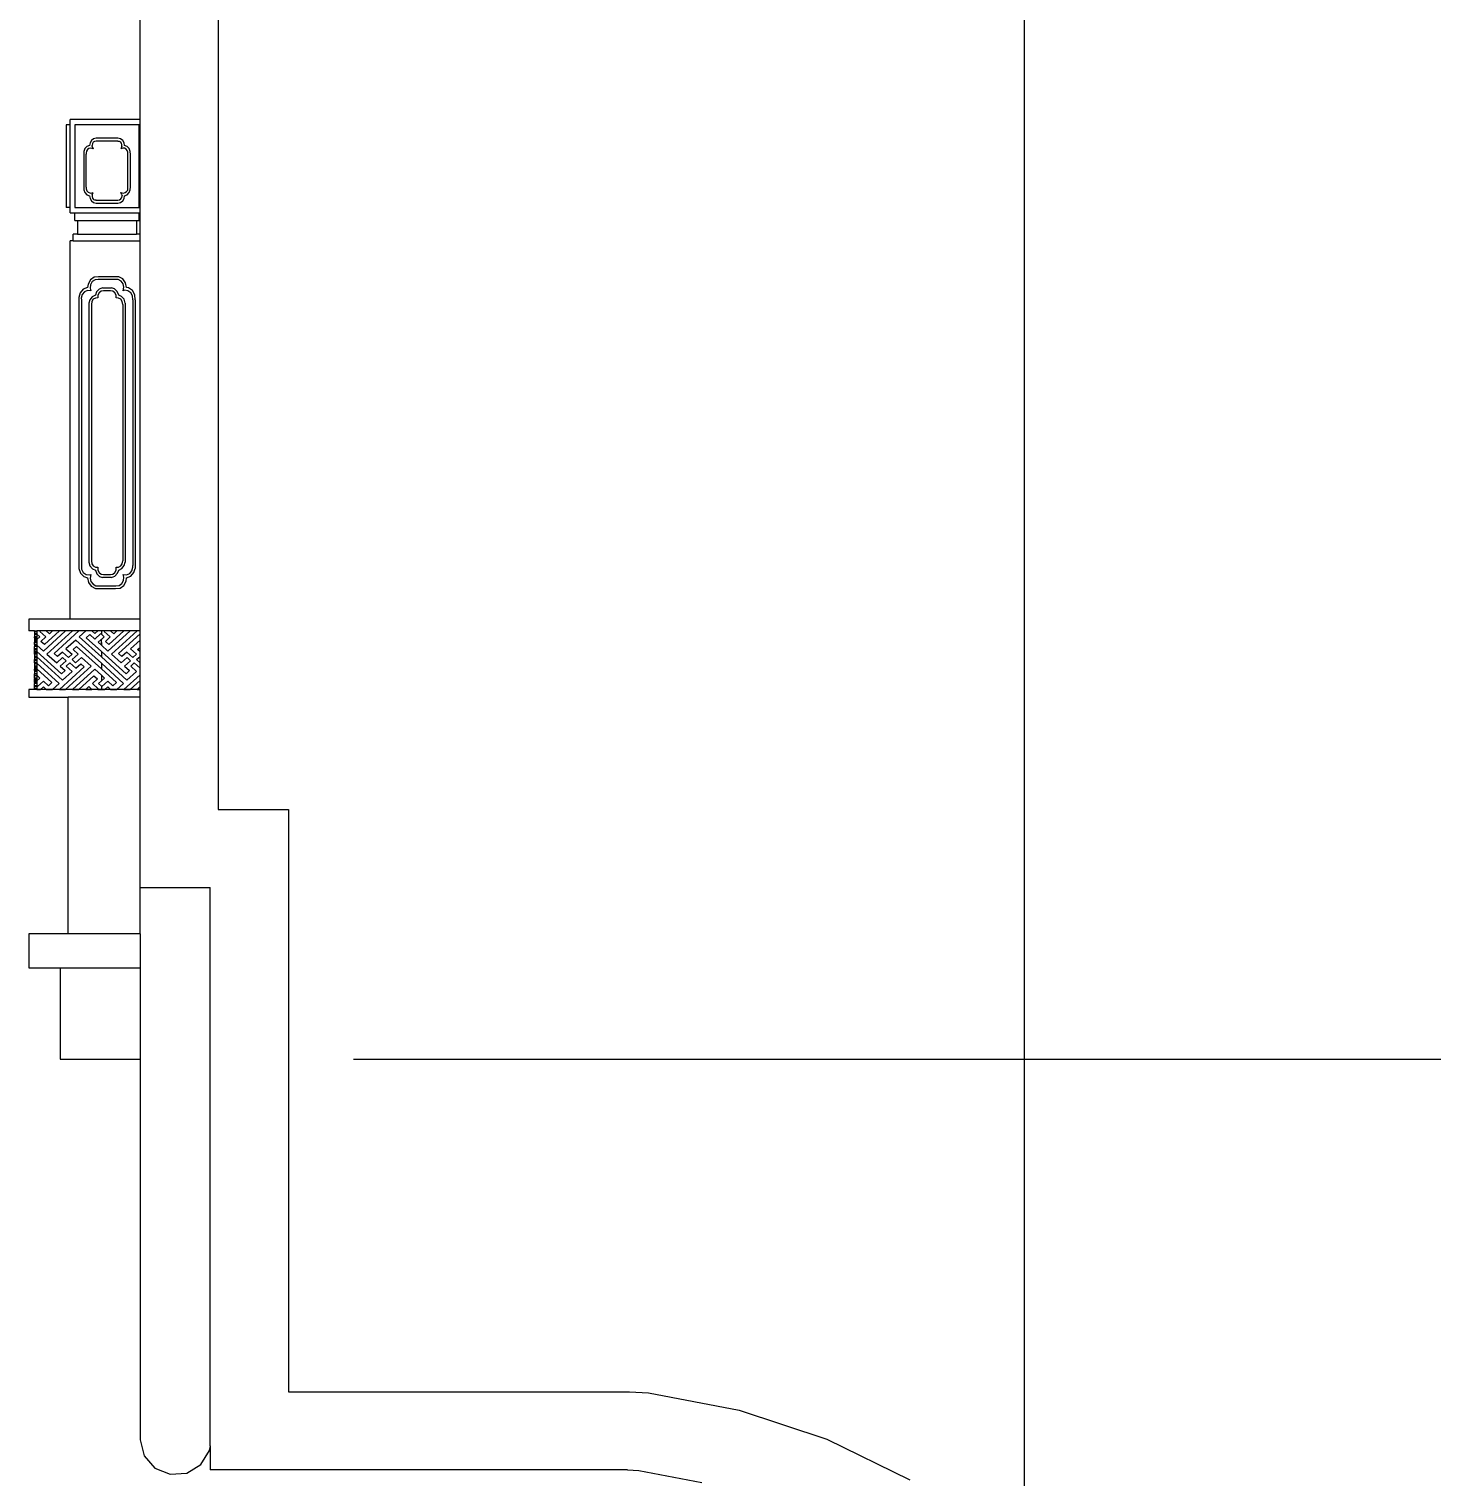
# Model space of a CAD drawing. Extents: x -24961 to 905641, y -154323 to 635957.
# Drawn here: x 393314 to 395111, y -144143 to -142288 of the extents above; entities that cross this region are included whole.
import ezdxf

# ---------------------------------------------------------------- set-up
doc = ezdxf.new("R2010")
doc.units = 0
doc.header["$LTSCALE"] = 1000
doc.header["$MEASUREMENT"] = 0
doc.layers.add('DOTE', color=1, linetype='Continuous')

msp = doc.modelspace()

# ---------------------------------------------------------------- linework, layer by layer
for p, q in [((393556.6, -141134.5), (393556.6, -143287.8)), ((393456.6, -142404.2), (393456.6, -141177.2)), ((393367, -142411.1), (393362.2, -142411.1)), ((393362.2, -142411.1), (393362.2, -142516.6)), ((393367, -142411.1), (393367, -142404.2)), ((393456.6, -142404.2), (393367, -142404.2)), ((393367, -142516.6), (393367, -142411.1)), ((393455.5, -142411.1), (393373.2, -142411.1)), ((393373.2, -142411.1), (393373.2, -142516.6)), ((393455.5, -142516.6), (393455.5, -142411.1)), ((393456.6, -142523.6), (393456.6, -142404.2)), ((393394.4, -142430.8), (393392.6, -142433.8)), ((393397.1, -142428.8), (393394.4, -142430.8)), ((393398.4, -142432.1), (393396.7, -142433.2)), ((393400.3, -142428.1), (393397.1, -142428.8)), ((393400.3, -142431.7), (393398.4, -142432.1)), ((393428.4, -142428.1), (393400.3, -142428.1)), ((393428.4, -142431.7), (393400.3, -142431.7)), ((393431.6, -142428.8), (393428.4, -142428.1)), ((393428.4, -142431.7), (393429.8, -142431.8)), ((393429.8, -142431.8), (393431.5, -142432.8)), ((393432.9, -142434.4), (393431.5, -142432.8)), ((393434.4, -142430.8), (393431.6, -142428.8)), ((393436.2, -142433.8), (393434.4, -142430.8)), ((393384.6, -142444.9), (393384.5, -142448.8)), ((393384.5, -142448.8), (393384.5, -142490.3)), ((393386, -142441.3), (393384.6, -142444.9)), ((393388.6, -142438.7), (393386, -142441.3)), ((393388, -142444.8), (393387.5, -142447.3)), ((393387.5, -142447.3), (393387.7, -142448.5)), ((393387.7, -142490.6), (393387.7, -142448.5)), ((393389.2, -142442.7), (393388, -142444.8)), ((393392, -142437.4), (393388.6, -142438.7)), ((393391.1, -142441.3), (393389.2, -142442.7)), ((393393.3, -142440.8), (393391.1, -142441.3)), ((393392.6, -142433.8), (393392, -142437.4)), ((393396.5, -142441.6), (393393.3, -142440.8)), ((393395.6, -142435), (393395.2, -142437.2)), ((393395.3, -142438.7), (393395.2, -142437.2)), ((393395.3, -142438.7), (393396.5, -142441.6)), ((393396.7, -142433.2), (393395.6, -142435)), ((393433.4, -142438.6), (393432.2, -142441.6)), ((393435.1, -142440.9), (393432.2, -142441.6)), ((393433.5, -142436.5), (393432.9, -142434.4)), ((393433.4, -142438.6), (393433.5, -142436.5)), ((393436.6, -142441), (393435.1, -142440.9)), ((393436.8, -142437.4), (393436.2, -142433.8)), ((393438.7, -142441.9), (393436.6, -142441)), ((393440.1, -142438.7), (393436.8, -142437.4)), ((393440.3, -142443.7), (393438.7, -142441.9)), ((393442.7, -142441.3), (393440.1, -142438.7)), ((393441.1, -142446), (393440.3, -142443.7)), ((393441.1, -142448.5), (393441.1, -142446)), ((393441.1, -142490.6), (393441.1, -142448.5)), ((393444.2, -142444.9), (393442.7, -142441.3)), ((393444.3, -142448.8), (393444.2, -142444.9)), ((393444.3, -142490.3), (393444.3, -142448.8)), ((393384.5, -142490.3), (393384.6, -142494.2)), ((393384.6, -142494.2), (393386, -142497.8)), ((393386, -142497.8), (393388.6, -142500.5)), ((393387.7, -142490.6), (393387.6, -142493.1)), ((393387.6, -142493.1), (393388.5, -142495.5)), ((393388.5, -142495.5), (393390.1, -142497.2)), ((393388.6, -142500.5), (393392, -142501.8)), ((393390.1, -142497.2), (393392.2, -142498.2)), ((393392, -142501.8), (393392.6, -142505.4)), ((393392.2, -142498.2), (393393.7, -142498.3)), ((393392.6, -142505.4), (393394.4, -142508.4)), ((393393.7, -142498.3), (393396.5, -142497.5)), ((393395.3, -142500.5), (393395.2, -142502.7)), ((393395.2, -142502.7), (393395.9, -142504.8)), ((393395.3, -142500.5), (393396.5, -142497.5)), ((393395.9, -142504.8), (393397.2, -142506.4)), ((393397.2, -142506.4), (393399, -142507.3)), ((393400.3, -142507.5), (393399, -142507.3)), ((393428.4, -142507.5), (393430.4, -142507.1)), ((393430.4, -142507.1), (393432, -142505.9)), ((393432, -142505.9), (393433.2, -142504.1)), ((393433.4, -142500.5), (393432.2, -142497.5)), ((393432.2, -142497.5), (393435.5, -142498.3)), ((393433.2, -142504.1), (393433.6, -142502)), ((393433.4, -142500.5), (393433.6, -142502)), ((393434.4, -142508.4), (393436.2, -142505.4)), ((393435.5, -142498.3), (393437.7, -142497.8)), ((393436.2, -142505.4), (393436.8, -142501.8)), ((393436.8, -142501.8), (393440.1, -142500.5)), ((393437.7, -142497.8), (393439.5, -142496.4)), ((393439.5, -142496.4), (393440.8, -142494.4)), ((393440.1, -142500.5), (393442.7, -142497.8)), ((393440.8, -142494.4), (393441.2, -142491.9)), ((393441.2, -142491.9), (393441.1, -142490.6)), ((393442.7, -142497.8), (393444.2, -142494.2)), ((393444.2, -142494.2), (393444.3, -142490.3)), ((393367, -142516.6), (393362.2, -142516.6)), ((393367, -142523.6), (393367, -142516.6)), ((393367, -142523.6), (393373.2, -142523.6)), ((393373.2, -142516.6), (393455.5, -142516.6)), ((393373.2, -142523.6), (393455.5, -142523.6)), ((393373.2, -142533.5), (393373.2, -142523.6)), ((393394.4, -142508.4), (393397.1, -142510.4)), ((393397.1, -142510.4), (393400.3, -142511.1)), ((393400.3, -142507.5), (393428.4, -142507.5)), ((393400.3, -142511.1), (393428.4, -142511.1)), ((393428.4, -142511.1), (393431.6, -142510.4)), ((393431.6, -142510.4), (393434.4, -142508.4)), ((393455.5, -142523.6), (393456.6, -142523.6)), ((393455.5, -142533.5), (393455.5, -142523.6)), ((393456.6, -142550.8), (393456.6, -142523.6)), ((393373.2, -142533.5), (393376.5, -142533.5)), ((393376.5, -142533.5), (393376.5, -142550.8)), ((393376.5, -142533.5), (393452.2, -142533.5)), ((393452.2, -142533.5), (393455.5, -142533.5)), ((393452.2, -142533.5), (393452.2, -142550.8)), ((393371.1, -142559.3), (393367, -142559.3)), ((393367, -143044.2), (393367, -142559.3)), ((393376.5, -142550.8), (393371.1, -142550.8)), ((393371.1, -142559.3), (393371.1, -142550.8)), ((393371.1, -142559.3), (393456.6, -142559.3)), ((393376.5, -142550.8), (393452.2, -142550.8)), ((393456.6, -142550.8), (393452.2, -142550.8)), ((393456.6, -142559.3), (393456.6, -142550.8)), ((393456.6, -143044.2), (393456.6, -142559.3)), ((393390.1, -142614.9), (393389.5, -142619.3)), ((393393, -142609.5), (393390.1, -142614.9)), ((393393.2, -142615.7), (393392.8, -142620.2)), ((393397.8, -142606.2), (393393, -142609.5)), ((393395.5, -142611.8), (393393.2, -142615.7)), ((393399.1, -142609.5), (393395.5, -142611.8)), ((393403.4, -142605.6), (393397.8, -142606.2)), ((393403.2, -142609.1), (393399.1, -142609.5)), ((393425.6, -142609.1), (393403.2, -142609.1)), ((393425.3, -142605.6), (393403.4, -142605.6)), ((393429.4, -142605.7), (393425.3, -142605.6)), ((393428.5, -142609.2), (393425.6, -142609.1)), ((393432.3, -142611), (393428.5, -142609.2)), ((393434.5, -142608.3), (393429.4, -142605.7)), ((393435, -142614.4), (393432.3, -142611)), ((393438.1, -142613.2), (393434.5, -142608.3)), ((393436, -142618.9), (393435, -142614.4)), ((393439.2, -142619.3), (393438.1, -142613.2)), ((393379.9, -142626.1), (393378.2, -142632.3)), ((393378.2, -142632.3), (393378.3, -142635.1)), ((393378.3, -142635.1), (393378.3, -142979.2)), ((393384, -142621.5), (393379.9, -142626.1)), ((393382.5, -142628.3), (393381.4, -142632.8)), ((393381.4, -142632.8), (393381.5, -142634.9)), ((393381.5, -142634.9), (393381.5, -142975.6)), ((393385.4, -142624.7), (393382.5, -142628.3)), ((393389.5, -142619.3), (393384, -142621.5)), ((393389.3, -142623), (393385.4, -142624.7)), ((393393.6, -142623.4), (393389.3, -142623)), ((393392.2, -142635), (393391.1, -142639.3)), ((393395.2, -142631.1), (393392.2, -142635)), ((393392.8, -142620.2), (393393.6, -142623.4)), ((393396.7, -142634.4), (393394.8, -142637.3)), ((393399.5, -142629.1), (393395.2, -142631.1)), ((393399.5, -142632.8), (393396.7, -142634.4)), ((393400.9, -142625), (393399.5, -142629.1)), ((393402.7, -142632.7), (393399.5, -142632.8)), ((393404.2, -142621.4), (393400.9, -142625)), ((393404.2, -142626), (393402.7, -142629.2)), ((393402.7, -142629.2), (393402.7, -142632.7)), ((393408.6, -142619.9), (393404.2, -142621.4)), ((393406.9, -142623.9), (393404.2, -142626)), ((393410, -142623.4), (393406.9, -142623.9)), ((393408.6, -142619.9), (393420.1, -142619.9)), ((393418.7, -142623.4), (393410, -142623.4)), ((393421.9, -142623.9), (393418.7, -142623.4)), ((393423.9, -142621.1), (393420.1, -142619.9)), ((393424.5, -142626), (393421.9, -142623.9)), ((393427.5, -142624.4), (393423.9, -142621.1)), ((393426, -142629.2), (393424.5, -142626)), ((393426, -142632.7), (393426, -142629.2)), ((393429.2, -142632.8), (393426, -142632.7)), ((393429.3, -142629.1), (393427.5, -142624.4)), ((393432.1, -142634.4), (393429.2, -142632.8)), ((393433, -142630.7), (393429.3, -142629.1)), ((393433.9, -142637.3), (393432.1, -142634.4)), ((393436.2, -142634.4), (393433, -142630.7)), ((393435.2, -142623.4), (393436, -142618.9)), ((393437, -142622.9), (393435.2, -142623.4)), ((393437.6, -142639.3), (393436.2, -142634.4)), ((393441.2, -142623.5), (393437, -142622.9)), ((393441.7, -142619.9), (393439.2, -142619.3)), ((393444.8, -142626), (393441.2, -142623.5)), ((393446.8, -142623.2), (393441.7, -142619.9)), ((393447, -142630.1), (393444.8, -142626)), ((393449.9, -142628.7), (393446.8, -142623.2)), ((393447.3, -142634.9), (393447, -142630.1)), ((393447.3, -142634.9), (393447.3, -142975.6)), ((393450.5, -142635.1), (393449.9, -142628.7)), ((393450.5, -142635.1), (393450.5, -142979.2)), ((393391.1, -142639.3), (393391.1, -142971.1)), ((393394.8, -142637.3), (393394.3, -142640.9)), ((393394.3, -142640.9), (393394.3, -142969.6)), ((393434.4, -142640.9), (393433.9, -142637.3)), ((393434.4, -142640.9), (393434.4, -142969.6)), ((393437.6, -142639.3), (393437.6, -142971.1)), ((393394.3, -142969.6), (393394.8, -142973.1)), ((393433.9, -142973.1), (393434.4, -142969.6)), ((393378.3, -142979.2), (393380.4, -142985.2)), ((393380.4, -142985.2), (393384.7, -142989.5)), ((393381.5, -142975.6), (393381.8, -142980.3)), ((393381.8, -142980.3), (393383.9, -142984.4)), ((393383.9, -142984.4), (393387.5, -142987)), ((393384.7, -142989.5), (393389.5, -142991.1)), ((393387.5, -142987), (393391.8, -142987.5)), ((393391.1, -142971.1), (393392.5, -142976)), ((393391.8, -142987.5), (393393.6, -142987)), ((393392.5, -142976), (393395.8, -142979.7)), ((393393.6, -142987), (393392.7, -142991.5)), ((393394.8, -142973.1), (393396.7, -142976)), ((393395.8, -142979.7), (393399.5, -142981.3)), ((393396.7, -142976), (393399.5, -142977.7)), ((393399.5, -142977.7), (393402.7, -142977.7)), ((393399.5, -142981.3), (393401.3, -142986)), ((393401.3, -142986), (393404.8, -142989.4)), ((393402.7, -142977.7), (393402.7, -142981.3)), ((393402.7, -142981.3), (393404.2, -142984.4)), ((393404.2, -142984.4), (393406.9, -142986.5)), ((393404.8, -142989.4), (393408.6, -142990.6)), ((393406.9, -142986.5), (393410, -142987)), ((393410, -142987), (393418.7, -142987)), ((393418.7, -142987), (393421.9, -142986.5)), ((393420.1, -142990.6), (393424.5, -142989)), ((393421.9, -142986.5), (393424.5, -142984.4)), ((393424.5, -142984.4), (393426, -142981.3)), ((393424.5, -142989), (393427.8, -142985.4)), ((393426, -142981.3), (393426, -142977.7)), ((393426, -142977.7), (393429.2, -142977.7)), ((393427.8, -142985.4), (393429.3, -142981.3)), ((393429.2, -142977.7), (393432.1, -142976)), ((393429.3, -142981.3), (393433.5, -142979.3)), ((393432.1, -142976), (393433.9, -142973.1)), ((393433.5, -142979.3), (393436.5, -142975.4)), ((393436, -142990.2), (393435.2, -142987)), ((393435.2, -142987), (393439.4, -142987.5)), ((393436.5, -142975.4), (393437.6, -142971.1)), ((393439.2, -142991.1), (393444.7, -142989)), ((393439.4, -142987.5), (393443.4, -142985.7)), ((393443.4, -142985.7), (393446.2, -142982.2)), ((393444.7, -142989), (393448.8, -142984.4)), ((393446.2, -142982.2), (393447.4, -142977.6)), ((393447.4, -142977.6), (393447.3, -142975.6)), ((393448.8, -142984.4), (393450.5, -142979.2)), ((393389.5, -142991.1), (393390.7, -142997.2)), ((393390.7, -142997.2), (393394.2, -143002.1)), ((393392.7, -142991.5), (393393.7, -142996)), ((393393.7, -142996), (393396.4, -142999.5)), ((393394.2, -143002.1), (393399.4, -143004.7)), ((393396.4, -142999.5), (393400.2, -143001.3)), ((393399.4, -143004.7), (393403.4, -143004.9)), ((393400.2, -143001.3), (393403.2, -143001.3)), ((393403.2, -143001.3), (393425.6, -143001.3)), ((393403.4, -143004.9), (393425.3, -143004.9)), ((393420.1, -142990.6), (393408.6, -142990.6)), ((393425.3, -143004.9), (393431, -143004.3)), ((393425.6, -143001.3), (393429.7, -143001)), ((393429.7, -143001), (393433.2, -142998.6)), ((393431, -143004.3), (393435.7, -143000.9)), ((393433.2, -142998.6), (393435.5, -142994.8)), ((393435.5, -142994.8), (393436, -142990.2)), ((393435.7, -143000.9), (393438.7, -142995.5)), ((393438.7, -142995.5), (393439.2, -142991.1)), ((393314.4, -143044.2), (393314.4, -143059.2)), ((393367, -143044.2), (393314.4, -143044.2)), ((393456.6, -143044.2), (393367, -143044.2)), ((393456.6, -143059.2), (393456.6, -143044.2)), ((393321.5, -143059.2), (393314.4, -143059.2)), ((393321.5, -143059.2), (393324.4, -143059.2)), ((393321.5, -143060), (393321.5, -143059.2)), ((393324.4, -143060), (393321.5, -143060)), ((393321.5, -143060), (393321.5, -143062.6)), ((393324.4, -143062.6), (393321.5, -143062.6)), ((393321.5, -143062.6), (393321.5, -143062.7)), ((393324.4, -143062.7), (393321.5, -143062.7)), ((393321.5, -143062.7), (393321.5, -143062.9)), ((393324.4, -143062.9), (393321.5, -143062.9)), ((393321.5, -143062.9), (393321.5, -143063.4)), ((393324.4, -143063.4), (393321.5, -143063.4)), ((393321.5, -143063.4), (393321.5, -143063.9)), ((393324.4, -143063.9), (393321.5, -143063.9)), ((393321.5, -143063.9), (393321.5, -143066.8)), ((393324.4, -143059.2), (393324.4, -143060)), ((393324.5, -143059.2), (393324.4, -143059.2)), ((393324.4, -143060), (393324.4, -143062.6)), ((393324.4, -143062.6), (393324.4, -143062.7)), ((393324.4, -143062.7), (393324.4, -143062.9)), ((393324.4, -143062.9), (393324.4, -143063.4)), ((393324.4, -143063.4), (393324.4, -143063.9)), ((393324.4, -143063.9), (393324.4, -143066.8)), ((393324.5, -143059.2), (393324.5, -143063.4)), ((393329.2, -143059.2), (393324.5, -143059.2)), ((393324.5, -143063.4), (393328.2, -143066.8)), ((393328.4, -143060), (393329.2, -143059.2)), ((393336, -143066.9), (393328.4, -143060)), ((393336.5, -143059.2), (393329.2, -143059.2)), ((393333, -143085), (393361.3, -143059.2)), ((393353.4, -143059.2), (393334.1, -143076.7)), ((393336.5, -143059.2), (393340.5, -143062.9)), ((393344.4, -143059.2), (393336.5, -143059.2)), ((393370.3, -143059.2), (393337.4, -143089)), ((393340.5, -143062.9), (393344.4, -143059.2)), ((393353.4, -143059.2), (393344.4, -143059.2)), ((393346.5, -143088), (393378.2, -143059.2)), ((393361.3, -143059.2), (393353.4, -143059.2)), ((393370.3, -143059.2), (393361.3, -143059.2)), ((393378.2, -143059.2), (393370.3, -143059.2)), ((393387.1, -143059.2), (393378.2, -143059.2)), ((393387.1, -143059.2), (393378.7, -143066.9)), ((393395.1, -143059.2), (393387.1, -143059.2)), ((393387.8, -143067.9), (393392.2, -143063.9)), ((393392.2, -143063.9), (393398.6, -143069.6)), ((393398.8, -143062.6), (393395.1, -143059.2)), ((393402.4, -143059.2), (393395.1, -143059.2)), ((393398.6, -143069.6), (393406.3, -143062.7)), ((393402.4, -143059.2), (393398.8, -143062.6)), ((393407.1, -143059.2), (393402.4, -143059.2)), ((393406.3, -143062.7), (393407.1, -143063.4)), ((393407.1, -143059.2), (393407.1, -143063.4)), ((393411.7, -143059.2), (393407.1, -143059.2)), ((393407.1, -143063.4), (393410.7, -143066.8)), ((393410.9, -143060), (393411.7, -143059.2)), ((393418.5, -143066.9), (393410.9, -143060)), ((393419, -143059.2), (393411.7, -143059.2)), ((393415.5, -143085), (393443.9, -143059.2)), ((393435.9, -143059.2), (393416.6, -143076.7)), ((393419, -143059.2), (393423, -143062.9)), ((393427, -143059.2), (393419, -143059.2)), ((393452.8, -143059.2), (393420, -143089)), ((393423, -143062.9), (393427, -143059.2)), ((393435.9, -143059.2), (393427, -143059.2)), ((393429.1, -143088), (393456.6, -143063)), ((393443.9, -143059.2), (393435.9, -143059.2)), ((393452.8, -143059.2), (393443.9, -143059.2)), ((393456.6, -143059.2), (393452.8, -143059.2)), ((393456.6, -143063), (393456.6, -143059.2)), ((393456.6, -143071.1), (393456.6, -143063)), ((393324.4, -143066.8), (393321.5, -143066.8)), ((393321.5, -143066.9), (393321.5, -143066.8)), ((393324.4, -143066.9), (393321.5, -143066.9)), ((393321.5, -143067.9), (393321.5, -143066.9)), ((393321.5, -143067.9), (393324.4, -143067.9)), ((393321.5, -143067.9), (393321.5, -143069.6)), ((393324.4, -143069.6), (393321.5, -143069.6)), ((393321.5, -143069.6), (393321.5, -143070.1)), ((393324.4, -143070.1), (393321.5, -143070.1)), ((393321.5, -143070.1), (393321.5, -143070.2)), ((393324.4, -143070.2), (393321.5, -143070.2)), ((393321.5, -143070.2), (393321.5, -143070.9)), ((393324.4, -143070.9), (393321.5, -143070.9)), ((393321.5, -143070.9), (393321.5, -143072.7)), ((393324.4, -143072.7), (393321.5, -143072.7)), ((393321.5, -143072.7), (393321.5, -143073.7)), ((393321.5, -143073.7), (393324.4, -143073.7)), ((393321.5, -143076.7), (393321.5, -143073.7)), ((393324.4, -143076.7), (393321.5, -143076.7)), ((393321.5, -143076.7), (393321.5, -143077.3)), ((393321.5, -143077.3), (393324.4, -143077.3)), ((393321.5, -143077.3), (393321.5, -143079.2)), ((393324.4, -143079.2), (393321.5, -143079.2)), ((393321.5, -143082.2), (393321.5, -143079.2)), ((393324.4, -143082.2), (393321.5, -143082.2)), ((393321.5, -143083.2), (393321.5, -143082.2)), ((393328.2, -143066.8), (393324.4, -143070.2)), ((393324.4, -143066.8), (393324.4, -143066.9)), ((393324.4, -143066.9), (393324.4, -143067.9)), ((393324.4, -143067.9), (393324.4, -143069.6)), ((393324.4, -143069.6), (393324.4, -143070.1)), ((393324.4, -143070.1), (393324.4, -143070.2)), ((393324.4, -143070.2), (393324.4, -143070.9)), ((393324.4, -143070.9), (393324.5, -143077.3)), ((393324.4, -143070.9), (393324.4, -143072.7)), ((393324.4, -143072.7), (393324.4, -143073.7)), ((393324.4, -143073.7), (393324.4, -143076.7)), ((393324.4, -143076.7), (393324.4, -143077.3)), ((393324.4, -143077.3), (393324.4, -143079.2)), ((393324.4, -143079.2), (393324.4, -143082.2)), ((393324.4, -143082.2), (393324.4, -143083.2)), ((393324.5, -143077.3), (393333, -143085)), ((393329.6, -143072.7), (393336, -143066.9)), ((393334.1, -143076.7), (393329.6, -143072.7)), ((393374.2, -143070.9), (393361.8, -143082.2)), ((393361.8, -143082.2), (393369.5, -143089.2)), ((393370.9, -143083.2), (393375.4, -143079.2)), ((393407.1, -143100.7), (393374.2, -143070.9)), ((393375.4, -143079.2), (393407.1, -143107.9)), ((393378.7, -143066.9), (393407.1, -143092.6)), ((393407.1, -143085.4), (393387.8, -143067.9)), ((393403.1, -143073.7), (393406.9, -143070.2)), ((393407.1, -143077.3), (393403.1, -143073.7)), ((393407.1, -143070.1), (393406.9, -143070.2)), ((393406.9, -143070.2), (393407.1, -143077.3)), ((393410.7, -143066.8), (393407.1, -143070.1)), ((393407.1, -143077.3), (393407.1, -143070.1)), ((393407.1, -143077.3), (393415.5, -143085)), ((393412.2, -143072.7), (393418.5, -143066.9)), ((393416.6, -143076.7), (393412.2, -143072.7)), ((393456.6, -143071.1), (393444.3, -143082.2)), ((393444.3, -143082.2), (393452, -143089.2)), ((393453.4, -143083.2), (393456.6, -143080.4)), ((393456.6, -143080.4), (393456.6, -143071.1)), ((393456.6, -143086.1), (393456.6, -143080.4)), ((393324.4, -143083.2), (393321.5, -143083.2)), ((393321.5, -143085), (393321.5, -143083.2)), ((393324.4, -143085), (393321.5, -143085)), ((393321.5, -143085.4), (393321.5, -143085)), ((393324.4, -143085.4), (393321.5, -143085.4)), ((393321.5, -143086.3), (393321.5, -143085.4)), ((393321.5, -143086.3), (393324.4, -143086.3)), ((393321.5, -143088), (393321.5, -143086.3)), ((393324.4, -143088), (393321.5, -143088)), ((393321.5, -143089), (393321.5, -143088)), ((393324.4, -143089), (393321.5, -143089)), ((393321.5, -143089.2), (393321.5, -143089)), ((393324.4, -143089.2), (393321.5, -143089.2)), ((393321.5, -143089.2), (393321.5, -143092)), ((393324.4, -143092), (393321.5, -143092)), ((393321.5, -143092), (393321.5, -143092.6)), ((393324.4, -143092.6), (393321.5, -143092.6)), ((393321.5, -143092.6), (393321.5, -143093.1)), ((393324.4, -143093.1), (393321.5, -143093.1)), ((393321.5, -143093.1), (393321.5, -143093.2)), ((393324.4, -143093.2), (393321.5, -143093.2)), ((393321.5, -143093.3), (393321.5, -143093.2)), ((393324.4, -143093.3), (393321.5, -143093.3)), ((393321.5, -143093.3), (393321.5, -143095.9)), ((393324.4, -143095.9), (393321.5, -143095.9)), ((393321.5, -143097.4), (393321.5, -143095.9)), ((393324.4, -143097.4), (393321.5, -143097.4)), ((393321.5, -143100), (393321.5, -143097.4)), ((393324.4, -143100), (393321.5, -143100)), ((393321.5, -143100), (393321.5, -143100.1)), ((393324.4, -143100.1), (393321.5, -143100.1)), ((393321.5, -143100.1), (393321.5, -143100.3)), ((393324.4, -143100.3), (393321.5, -143100.3)), ((393321.5, -143100.3), (393321.5, -143100.7)), ((393324.4, -143100.7), (393321.5, -143100.7)), ((393321.5, -143100.7), (393321.5, -143101.3)), ((393324.4, -143083.2), (393324.4, -143085)), ((393324.4, -143085), (393324.4, -143085.4)), ((393324.4, -143085.4), (393324.4, -143086.3)), ((393324.4, -143086.3), (393324.4, -143088)), ((393324.4, -143088), (393324.4, -143089)), ((393324.4, -143089), (393324.4, -143089.2)), ((393324.4, -143089.2), (393324.4, -143092)), ((393324.4, -143092), (393324.4, -143092.6)), ((393324.4, -143092.6), (393324.4, -143093.1)), ((393324.4, -143093.1), (393324.4, -143093.2)), ((393324.4, -143093.2), (393324.4, -143093.3)), ((393324.4, -143093.3), (393324.4, -143095.9)), ((393324.4, -143095.9), (393324.4, -143097.4)), ((393324.4, -143097.4), (393324.4, -143100)), ((393324.4, -143100), (393324.4, -143100.1)), ((393324.4, -143100.1), (393324.4, -143100.3)), ((393324.4, -143100.3), (393324.4, -143100.7)), ((393324.4, -143100.7), (393324.4, -143101.3)), ((393324.5, -143085.4), (393324.5, -143092.6)), ((393356.2, -143114.2), (393324.5, -143085.4)), ((393324.5, -143092.6), (393357.4, -143122.4)), ((393352.9, -143126.4), (393324.5, -143100.7)), ((393324.5, -143100.7), (393324.5, -143107.9)), ((393337.4, -143089), (393349.9, -143100.3)), ((393351, -143092), (393346.5, -143088)), ((393349.9, -143100.3), (393357.5, -143093.3)), ((393357.4, -143086.3), (393351, -143092)), ((393362, -143097.4), (393354.3, -143104.3)), ((393365, -143093.2), (393357.4, -143086.3)), ((393357.5, -143093.3), (393362, -143097.4)), ((393362.1, -143104.2), (393366.6, -143100.1)), ((393369.5, -143089.2), (393365, -143093.2)), ((393366.6, -143100.1), (393374.2, -143107.1)), ((393369.6, -143095.9), (393377.3, -143089)), ((393374.1, -143100), (393369.6, -143095.9)), ((393377.3, -143089), (393370.9, -143083.2)), ((393381.7, -143093.1), (393374.1, -143100)), ((393394.2, -143104.3), (393381.7, -143093.1)), ((393407.1, -143085.4), (393407.1, -143092.6)), ((393438.8, -143114.2), (393407.1, -143085.4)), ((393407.1, -143092.6), (393439.9, -143122.4)), ((393435.4, -143126.4), (393407.1, -143100.7)), ((393407.1, -143100.7), (393407.1, -143107.9)), ((393420, -143089), (393432.4, -143100.3)), ((393433.5, -143092), (393429.1, -143088)), ((393432.4, -143100.3), (393440, -143093.3)), ((393439.9, -143086.3), (393433.5, -143092)), ((393444.5, -143097.4), (393436.9, -143104.3)), ((393447.5, -143093.2), (393439.9, -143086.3)), ((393440, -143093.3), (393444.5, -143097.4)), ((393444.7, -143104.2), (393449.1, -143100.1)), ((393452, -143089.2), (393447.5, -143093.2)), ((393449.1, -143100.1), (393456.6, -143106.9)), ((393452.2, -143095.9), (393456.6, -143091.9)), ((393456.6, -143100), (393452.2, -143095.9)), ((393456.6, -143086.1), (393453.4, -143083.2)), ((393456.6, -143091.9), (393456.6, -143086.1)), ((393456.6, -143100), (393456.6, -143091.9)), ((393456.6, -143106.9), (393456.6, -143100)), ((393324.4, -143101.3), (393321.5, -143101.3)), ((393321.5, -143101.3), (393321.5, -143104.2)), ((393324.4, -143104.2), (393321.5, -143104.2)), ((393321.5, -143104.2), (393321.5, -143104.3)), ((393324.4, -143104.3), (393321.5, -143104.3)), ((393321.5, -143104.3), (393321.5, -143105.3)), ((393324.4, -143105.3), (393321.5, -143105.3)), ((393321.5, -143105.3), (393321.5, -143107.1)), ((393324.4, -143107.1), (393321.5, -143107.1)), ((393321.5, -143107.1), (393321.5, -143107.9)), ((393324.4, -143107.9), (393321.5, -143107.9)), ((393321.5, -143107.9), (393321.5, -143108.4)), ((393324.4, -143108.4), (393321.5, -143108.4)), ((393321.5, -143110.1), (393321.5, -143108.4)), ((393324.4, -143110.1), (393321.5, -143110.1)), ((393321.5, -143110.1), (393321.5, -143111.1)), ((393324.4, -143111.1), (393321.5, -143111.1)), ((393321.5, -143111.1), (393321.5, -143114.2)), ((393324.4, -143114.2), (393321.5, -143114.2)), ((393321.5, -143116), (393321.5, -143114.2)), ((393321.5, -143116), (393324.4, -143116)), ((393321.5, -143116.6), (393321.5, -143116)), ((393324.4, -143116.6), (393321.5, -143116.6)), ((393321.5, -143119.6), (393321.5, -143116.6)), ((393324.4, -143101.3), (393324.4, -143104.2)), ((393324.4, -143104.2), (393324.4, -143104.3)), ((393324.4, -143104.3), (393324.4, -143105.3)), ((393324.4, -143105.3), (393324.4, -143107.1)), ((393324.4, -143107.1), (393324.4, -143107.9)), ((393324.4, -143107.9), (393324.4, -143108.4)), ((393324.4, -143108.4), (393324.4, -143110.1)), ((393324.4, -143110.1), (393324.4, -143111.1)), ((393324.4, -143111.1), (393324.4, -143114.2)), ((393324.4, -143114.2), (393324.4, -143116)), ((393324.4, -143116), (393324.4, -143116.6)), ((393324.4, -143116.6), (393324.4, -143119.6)), ((393324.5, -143107.9), (393343.8, -143125.4)), ((393324.5, -143116), (393324.5, -143123.3)), ((393328.5, -143119.6), (393324.5, -143116)), ((393385.1, -143105.3), (393353.4, -143134.1)), ((393354.3, -143104.3), (393360.7, -143110.1)), ((393360.7, -143110.1), (393356.2, -143114.2)), ((393357.4, -143122.4), (393369.8, -143111.1)), ((393361.3, -143134.1), (393394.2, -143104.3)), ((393369.8, -143111.1), (393362.1, -143104.2)), ((393398.6, -143108.4), (393370.3, -143134.1)), ((393374.2, -143107.1), (393380.6, -143101.3)), ((393378.2, -143134.1), (393397.5, -143116.6)), ((393380.6, -143101.3), (393385.1, -143105.3)), ((393397.5, -143116.6), (393402, -143120.7)), ((393407.1, -143116), (393398.6, -143108.4)), ((393407.1, -143107.9), (393426.3, -143125.4)), ((393407.1, -143116), (393407.1, -143123.3)), ((393411, -143119.6), (393407.1, -143116)), ((393456.6, -143115.3), (393435.9, -143134.1)), ((393436.9, -143104.3), (393443.2, -143110.1)), ((393443.2, -143110.1), (393438.8, -143114.2)), ((393439.9, -143122.4), (393452.3, -143111.1)), ((393452.3, -143111.1), (393444.7, -143104.2)), ((393456.6, -143115.3), (393456.6, -143106.9)), ((393456.6, -143122.6), (393456.6, -143115.3)), ((393324.4, -143134.2), (393314.4, -143134.2)), ((393314.4, -143134.2), (393314.4, -143144.2)), ((393324.4, -143119.6), (393321.5, -143119.6)), ((393321.5, -143119.6), (393321.5, -143120.7)), ((393324.4, -143120.7), (393321.5, -143120.7)), ((393321.5, -143122.4), (393321.5, -143120.7)), ((393324.4, -143122.4), (393321.5, -143122.4)), ((393321.5, -143123.3), (393321.5, -143122.4)), ((393324.4, -143123.3), (393321.5, -143123.3)), ((393321.5, -143123.7), (393321.5, -143123.3)), ((393324.4, -143123.7), (393321.5, -143123.7)), ((393321.5, -143125.4), (393321.5, -143123.7)), ((393324.4, -143125.4), (393321.5, -143125.4)), ((393321.5, -143125.4), (393321.5, -143126.4)), ((393324.4, -143126.4), (393321.5, -143126.4)), ((393321.5, -143126.4), (393321.5, -143126.6)), ((393324.4, -143126.6), (393321.5, -143126.6)), ((393321.5, -143129.5), (393321.5, -143126.6)), ((393324.4, -143129.5), (393321.5, -143129.5)), ((393321.5, -143129.9), (393321.5, -143129.5)), ((393324.4, -143129.9), (393321.5, -143129.9)), ((393321.5, -143130.5), (393321.5, -143129.9)), ((393324.4, -143130.5), (393321.5, -143130.5)), ((393321.5, -143130.6), (393321.5, -143130.5)), ((393324.4, -143130.6), (393321.5, -143130.6)), ((393321.5, -143130.8), (393321.5, -143130.6)), ((393324.4, -143130.8), (393321.5, -143130.8)), ((393321.5, -143133.4), (393321.5, -143130.8)), ((393321.5, -143133.4), (393321.5, -143134.1)), ((393324.4, -143133.4), (393321.5, -143133.4)), ((393324.4, -143134.1), (393321.5, -143134.1)), ((393324.4, -143119.6), (393324.4, -143120.7)), ((393324.4, -143120.7), (393324.4, -143122.4)), ((393324.4, -143122.4), (393324.4, -143123.3)), ((393324.4, -143123.3), (393324.4, -143123.7)), ((393324.4, -143123.7), (393324.4, -143125.4)), ((393324.4, -143125.4), (393324.4, -143126.4)), ((393324.4, -143126.4), (393324.4, -143126.6)), ((393324.4, -143126.6), (393324.4, -143129.5)), ((393324.4, -143129.5), (393324.4, -143129.9)), ((393324.4, -143129.9), (393324.4, -143130.5)), ((393324.4, -143130.5), (393324.4, -143130.6)), ((393324.4, -143130.6), (393324.4, -143130.8)), ((393324.4, -143130.8), (393324.4, -143133.4)), ((393324.4, -143133.4), (393324.4, -143134.1)), ((393324.4, -143134.1), (393324.4, -143134.2)), ((393456.6, -143134.2), (393324.4, -143134.2)), ((393324.5, -143123.3), (393328.5, -143119.6)), ((393325.3, -143130.6), (393324.5, -143129.9)), ((393324.5, -143129.9), (393324.5, -143134.1)), ((393324.5, -143134.1), (393329.2, -143134.1)), ((393333, -143123.7), (393325.3, -143130.6)), ((393329.2, -143134.1), (393332.8, -143130.8)), ((393332.8, -143130.8), (393336.5, -143134.1)), ((393339.3, -143129.5), (393333, -143123.7)), ((393336.5, -143134.1), (393344.4, -143134.1)), ((393343.8, -143125.4), (393339.3, -143129.5)), ((393344.4, -143134.1), (393352.9, -143126.4)), ((393353.4, -143134.1), (393361.3, -143134.1)), ((393370.3, -143134.1), (393378.2, -143134.1)), ((393391.1, -143130.5), (393387.1, -143134.1)), ((393387.1, -143134.1), (393395.1, -143134.1)), ((393395.1, -143134.1), (393391.1, -143130.5)), ((393402, -143120.7), (393395.6, -143126.4)), ((393395.6, -143126.4), (393403.2, -143133.4)), ((393403.2, -143133.4), (393402.4, -143134.1)), ((393402.4, -143134.1), (393407.1, -143134.1)), ((393403.4, -143126.6), (393407.1, -143123.3)), ((393407.1, -143129.9), (393403.4, -143126.6)), ((393407.1, -143123.3), (393411, -143119.6)), ((393407.9, -143130.6), (393407.1, -143129.9)), ((393407.1, -143129.9), (393407.1, -143134.1)), ((393407.1, -143134.1), (393411.7, -143134.1)), ((393415.5, -143123.7), (393407.9, -143130.6)), ((393411.7, -143134.1), (393415.3, -143130.8)), ((393415.3, -143130.8), (393419, -143134.1)), ((393421.9, -143129.5), (393415.5, -143123.7)), ((393419, -143134.1), (393427, -143134.1)), ((393426.3, -143125.4), (393421.9, -143129.5)), ((393427, -143134.1), (393435.4, -143126.4)), ((393435.9, -143134.1), (393443.9, -143134.1)), ((393443.9, -143134.1), (393456.6, -143122.6)), ((393456.6, -143130.6), (393452.8, -143134.1)), ((393452.8, -143134.1), (393456.6, -143134.1)), ((393456.6, -143130.6), (393456.6, -143122.6)), ((393456.6, -143134.1), (393456.6, -143130.6)), ((393456.6, -143134.2), (393456.6, -143134.1)), ((393456.6, -143144.2), (393456.6, -143134.2)), ((393314.4, -143144.2), (393364.4, -143144.2)), ((393364.4, -143447.3), (393364.4, -143144.2)), ((393456.6, -143144.2), (393364.4, -143144.2)), ((393456.6, -143387.8), (393456.6, -143144.2)), ((393556.6, -143287.8), (393646.6, -143287.8)), ((393646.6, -143287.8), (393646.6, -144034.1)), ((393456.6, -143387.8), (393546.6, -143387.8)), ((393456.6, -143447.3), (393456.6, -143387.8)), ((393546.6, -144103.2), (393546.6, -143387.8)), ((393364.4, -143447.3), (393314.4, -143447.3)), ((393314.4, -143447.3), (393314.4, -143491)), ((393456.6, -143447.3), (393364.4, -143447.3)), ((393456.6, -143447.3), (393456.6, -143491)), ((393314.4, -143491), (393354.4, -143491)), ((393354.4, -143491), (393354.4, -143607.9)), ((393354.4, -143491), (393456.6, -143491)), ((393456.6, -143491), (393456.6, -143607.9)), ((393354.4, -143607.9), (393456.6, -143607.9)), ((393456.6, -143607.9), (393456.6, -144095.5)), ((393646.6, -144034.1), (394083.6, -144034.1)), ((394083.6, -144034.1), (394107.8, -144035.4)), ((394107.8, -144035.4), (394224, -144057.5)), ((394224, -144057.5), (394336.2, -144094.8)), ((393456.6, -144095.5), (393461.9, -144115.9)), ((394336.2, -144094.8), (394442.5, -144146.6)), ((393461.9, -144115.9), (393475.8, -144131.8)), ((393534.4, -144127), (393545.6, -144109.1)), ((393545.6, -144109.1), (393546.6, -144105.3)), ((393547.1, -144103.2), (393546.6, -144103.2)), ((393546.6, -144105.3), (393547.1, -144103.2)), ((393546.6, -144103.2), (393546.6, -144105.3)), ((393546.6, -144105.3), (393546.6, -144134.1)), ((393475.8, -144131.8), (393495.4, -144139.7)), ((393495.4, -144139.7), (393516.4, -144138)), ((393516.4, -144138), (393534.4, -144127)), ((394080.8, -144134.1), (393546.6, -144134.1)), ((394080.8, -144134.1), (394095.7, -144134.9)), ((394095.7, -144134.9), (394176.2, -144150.2))]:
    msp.add_line(p, q)
at = {"layer": 'DOTE'}
for p, q in [((394589.7, -148961.4), (394589.7, -125705.9)), ((393730.1, -143607.9), (442830.8, -143607.9))]:
    msp.add_line(p, q, dxfattribs=at)

doc.saveas('drawing.dxf')
